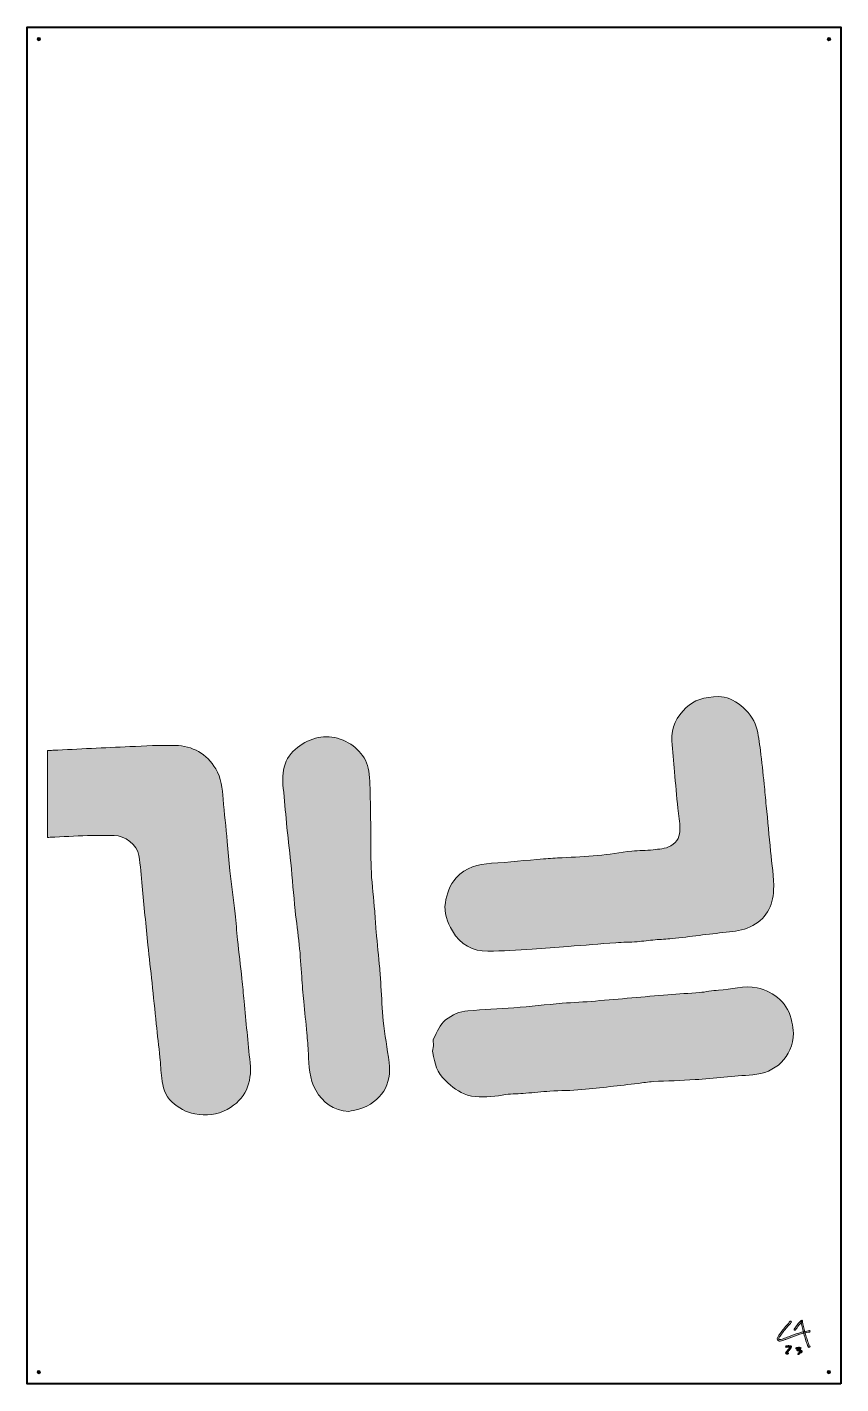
# Model space of a CAD drawing. Header units: millimetres. Extents: x 0 to 1200, y -2000 to 0.
import ezdxf

# ---------------------------------------------------------------- set-up
doc = ezdxf.new("R2010")
doc.units = ezdxf.units.MM
doc.header["$MEASUREMENT"] = 0
for name, color, linetype, lineweight in [('2023-015', 7, 'Continuous', 0), ('Bounding Box', 7, 'Continuous', 0), ('Screws', 7, 'Continuous', 0)]:
    doc.layers.add(name, color=color, linetype=linetype, lineweight=lineweight)

msp = doc.modelspace()

# ---------------------------------------------------------------- hatches: boundary and pattern name
at = {"layer": '2023-015', "true_color": 0x000000, "transparency": 33554687}
h = msp.add_hatch(color=18, dxfattribs=at)
h.dxf.hatch_style = 2
edge = h.paths.add_edge_path()
edge.add_spline(control_points=[(679.7, -1362), (701.4, -1361.9), (723.1, -1360.5), (744.8, -1359.2), (762.6, -1358.1), (780.3, -1356.4), (798, -1355), (821.5, -1353.2), (844.9, -1351.2), (868.4, -1349.5), (878.8, -1348.8), (889.3, -1348.8), (899.7, -1348), (908.5, -1347.4), (917.3, -1346), (926.1, -1345.2), (934.5, -1344.4), (943, -1344.4), (951.3, -1343.4), (978, -1340.4), (1004.6, -1337), (1031.2, -1334), (1043.3, -1332.7), (1055.3, -1331.2), (1066.3, -1326.2), (1089.4, -1315.6), (1100.1, -1295.7), (1101, -1271.9), (1101.7, -1252.8), (1098.3, -1233.6), (1096.5, -1214.5), (1094.5, -1192.2), (1092.3, -1169.9), (1090.1, -1147.6), (1089.1, -1137), (1088.1, -1126.3), (1087, -1115.6), (1085.2, -1099.2), (1083.6, -1082.7), (1081.5, -1066.2), (1079.9, -1054.5), (1078.7, -1042.6), (1075.4, -1031.3), (1068.3, -1007.6), (1040.5, -985.9), (1020.3, -986.7), (997.7, -987), (983.7, -992.2), (972.1, -1003), (957.8, -1016.1), (949.6, -1032.1), (950.9, -1051.9), (951.9, -1067.1), (953.5, -1082.3), (954.8, -1097.5), (956.4, -1115.5), (958, -1133.5), (959.7, -1151.4), (960.7, -1161.6), (963, -1171.7), (962.9, -1181.9), (962.9, -1191.9), (960.1, -1200.8), (949.4, -1206.7), (940.8, -1211.6), (932, -1211.2), (923.2, -1212.5), (912.9, -1214.1), (902.2, -1213.3), (891.7, -1214.5), (874.8, -1216.3), (858.1, -1219.5), (841.2, -1221.1), (824, -1222.7), (806.6, -1223.2), (789.3, -1224.2), (780.1, -1224.7), (770.8, -1225.2), (761.6, -1226), (736, -1228.1), (710.4, -1230.9), (684.8, -1232.4), (664.9, -1233.7), (647.1, -1237.8), (633, -1253.9), (623.3, -1264.8), (619, -1277.5), (616.9, -1290.9), (614.6, -1305.6), (619.7, -1319.2), (627.3, -1332.2), (639.2, -1352.6), (657, -1362.1), (679.7, -1362)], knot_values=[0, 0, 0, 0, 1, 1, 1, 2, 2, 2, 3, 3, 3, 4, 4, 4, 5, 5, 5, 6, 6, 6, 7, 7, 7, 8, 8, 8, 9, 9, 9, 10, 10, 10, 11, 11, 11, 12, 12, 12, 13, 13, 13, 14, 14, 14, 15, 15, 15, 16, 16, 16, 17, 17, 17, 18, 18, 18, 19, 19, 19, 20, 20, 20, 21, 21, 21, 22, 22, 22, 23, 23, 23, 24, 24, 24, 25, 25, 25, 26, 26, 26, 27, 27, 27, 28, 28, 28, 29, 29, 29, 30, 30, 30, 31, 31, 31, 31], degree=3, periodic=0)
h = msp.add_hatch(color=18, dxfattribs=at)
h.dxf.hatch_style = 2
edge = h.paths.add_edge_path()
edge.add_spline(control_points=[(320.1, -1435.8), (319, -1424.7), (318.2, -1413.6), (317, -1402.6), (314.9, -1383.4), (312.4, -1364.3), (310.4, -1345.1), (309.1, -1332.3), (308.5, -1319.4), (307.1, -1306.7), (304.6, -1285.6), (301.5, -1264.6), (299.1, -1243.5), (297.5, -1229.1), (296.8, -1214.6), (295.4, -1200.1), (293.5, -1179.4), (290.7, -1158.7), (289.3, -1137.9), (288.2, -1122.3), (286.3, -1106.4), (278.3, -1093.2), (265, -1071.3), (244.4, -1059), (218.4, -1058.7), (196.2, -1058.3), (173.9, -1059.4), (151.7, -1060.4), (113.9, -1062), (76, -1064.1), (38.2, -1065.9), (35.5, -1066), (32.7, -1066.2), (30, -1066.3), (30, -1066.3), (30, -1194.2), (30, -1194.2), (31.4, -1194.2), (32.9, -1194.2), (34.3, -1194.1), (52.5, -1193.3), (70.8, -1192.1), (89, -1191.5), (102.1, -1191.1), (115.3, -1191.5), (128.5, -1191.4), (144, -1191.2), (162.7, -1205.5), (165.1, -1220.9), (167.4, -1235.9), (168.2, -1251.1), (169.7, -1266.2), (172.5, -1295.1), (175.4, -1324.1), (178.4, -1353), (180.3, -1371.6), (182.4, -1390.2), (184.4, -1408.7), (186.5, -1428.9), (188.6, -1449), (190.7, -1469.2), (192.4, -1485.7), (194.3, -1502.1), (195.9, -1518.6), (197, -1528.7), (197.4, -1538.9), (198.7, -1549), (200.3, -1562.1), (203.3, -1574.7), (213.7, -1584.3), (223.5, -1593.2), (234.4, -1599.5), (247.4, -1601.9), (264.1, -1605.1), (280.3, -1603.6), (295.3, -1595.2), (322.3, -1580.1), (332.1, -1556.5), (329, -1526.4), (325.9, -1496.2), (323, -1466), (320.1, -1435.8)], knot_values=[0, 0, 0, 0, 1, 1, 1, 2, 2, 2, 3, 3, 3, 4, 4, 4, 5, 5, 5, 6, 6, 6, 7, 7, 7, 8, 8, 8, 9, 9, 9, 10, 10, 10, 11, 11, 11, 12, 12, 12, 13, 13, 13, 14, 14, 14, 15, 15, 15, 16, 16, 16, 17, 17, 17, 18, 18, 18, 19, 19, 19, 20, 20, 20, 21, 21, 21, 22, 22, 22, 23, 23, 23, 24, 24, 24, 25, 25, 25, 26, 26, 26, 27, 27, 27, 27], degree=3, periodic=0)
h = msp.add_hatch(color=18, dxfattribs=at)
h.dxf.hatch_style = 2
edge = h.paths.add_edge_path()
edge.add_spline(control_points=[(525.4, -1464.5), (523.5, -1447.6), (523.1, -1430.6), (522, -1413.6), (521.5, -1405), (521, -1396.4), (520.2, -1387.7), (518.5, -1369.5), (516.5, -1351.2), (514.8, -1332.9), (513.9, -1323), (513.6, -1313), (512.8, -1303.1), (511.2, -1284.1), (508.8, -1265.1), (507.8, -1246), (506.9, -1227.9), (507.4, -1209.8), (507.1, -1191.7), (506.9, -1175.3), (506.7, -1158.9), (506.3, -1142.5), (505.9, -1128.7), (506.1, -1114.9), (504.7, -1101.2), (502.2, -1076.8), (487.4, -1060.3), (466.1, -1051.1), (444.2, -1041.8), (421.9, -1045.3), (402.2, -1059.1), (392.6, -1065.8), (384.6, -1074.4), (380.7, -1086.5), (376.9, -1098.2), (376.4, -1109.6), (377.9, -1121.7), (380, -1138.6), (380.9, -1155.7), (382.6, -1172.6), (384.6, -1192.4), (387.1, -1212.1), (389, -1231.8), (391.3, -1255.2), (393.1, -1278.7), (395.5, -1302), (397.2, -1318.9), (399.8, -1335.6), (401.5, -1352.5), (403.1, -1368.2), (404, -1384), (405.1, -1399.7), (406.1, -1411.9), (406.8, -1424.1), (408, -1436.2), (409.4, -1451.7), (411.3, -1467.1), (412.7, -1482.6), (413.7, -1492.6), (414.3, -1502.6), (414.9, -1512.6), (415.9, -1531.2), (416.3, -1550), (425.8, -1567), (436.2, -1585.4), (451.3, -1596.4), (474.8, -1598.2), (478.4, -1597.4), (483.9, -1596.5), (489.2, -1594.9), (523.3, -1584.5), (538.2, -1557.8), (534, -1525.9), (531.2, -1505.4), (527.6, -1485), (525.4, -1464.5)], knot_values=[0, 0, 0, 0, 1, 1, 1, 2, 2, 2, 3, 3, 3, 4, 4, 4, 5, 5, 5, 6, 6, 6, 7, 7, 7, 8, 8, 8, 9, 9, 9, 10, 10, 10, 11, 11, 11, 12, 12, 12, 13, 13, 13, 14, 14, 14, 15, 15, 15, 16, 16, 16, 17, 17, 17, 18, 18, 18, 19, 19, 19, 20, 20, 20, 21, 21, 21, 22, 22, 22, 23, 23, 23, 24, 24, 24, 25, 25, 25, 25], degree=3, periodic=0)
h = msp.add_hatch(color=18, dxfattribs=at)
h.dxf.hatch_style = 2
edge = h.paths.add_edge_path()
edge.add_spline(control_points=[(1128.1, -1466.4), (1123.6, -1440), (1101.9, -1421.2), (1076.5, -1415.9), (1057.2, -1411.9), (1038.6, -1418.8), (1019.5, -1419.5), (1010.3, -1419.9), (1001.1, -1422.2), (991.9, -1423), (976.3, -1424.3), (960.7, -1424.9), (945.2, -1426.2), (909.5, -1429.2), (873.9, -1432.5), (838.2, -1435.5), (821.9, -1436.9), (805.6, -1437.4), (789.3, -1438.8), (765.5, -1440.8), (741.9, -1443.6), (718.1, -1445.5), (695.5, -1447.3), (672.8, -1447.9), (650.2, -1449.9), (638.1, -1450.9), (627, -1455.5), (617.2, -1463.4), (608.4, -1470.5), (605.2, -1481), (599.9, -1490.2), (598.2, -1493.1), (599.5, -1497.7), (599.2, -1501.5), (599, -1505), (597.6, -1508.6), (598.3, -1511.8), (601.1, -1526.9), (604.7, -1541.6), (616.9, -1552.7), (626.7, -1561.7), (636.4, -1570.3), (649.7, -1574.1), (665, -1578.6), (680.2, -1576.4), (695.4, -1575.1), (698.9, -1574.8), (702.2, -1573.4), (705.7, -1573.2), (715.6, -1572.4), (725.6, -1572.1), (735.6, -1571.4), (747.5, -1570.5), (759.4, -1569.1), (771.2, -1568.4), (786.9, -1567.4), (802.7, -1567.5), (818.4, -1566.1), (846, -1563.4), (873.6, -1560), (901.2, -1556.9), (908.6, -1556), (916, -1554.6), (923.4, -1554.2), (944, -1553.1), (964.6, -1552.8), (985.2, -1551.3), (1013.5, -1549.3), (1041.8, -1546.3), (1070.2, -1544.2), (1103.3, -1541.8), (1129.2, -1518.6), (1130.3, -1482.9), (1129.6, -1477.4), (1129, -1471.8), (1128.1, -1466.4)], knot_values=[0, 0, 0, 0, 1, 1, 1, 2, 2, 2, 3, 3, 3, 4, 4, 4, 5, 5, 5, 6, 6, 6, 7, 7, 7, 8, 8, 8, 9, 9, 9, 10, 10, 10, 11, 11, 11, 12, 12, 12, 13, 13, 13, 14, 14, 14, 15, 15, 15, 16, 16, 16, 17, 17, 17, 18, 18, 18, 19, 19, 19, 20, 20, 20, 21, 21, 21, 22, 22, 22, 23, 23, 23, 24, 24, 24, 25, 25, 25, 25], degree=3, periodic=0)
at = {"layer": '2023-015', "true_color": 0x231f20, "transparency": 33554687}
h = msp.add_hatch(color=250, dxfattribs=at)
h.dxf.hatch_style = 2
edge = h.paths.add_edge_path()
edge.add_spline(control_points=[(1125.6, -1907.5), (1121.7, -1911.6), (1118, -1915.9), (1114.6, -1920.4), (1112.8, -1922.7), (1111.1, -1925), (1109.4, -1927.3), (1108.6, -1928.5), (1107.8, -1929.6), (1107.1, -1930.8), (1106.4, -1932.1), (1106, -1933.5), (1106.7, -1934.9), (1107.7, -1937), (1110.5, -1937), (1112.4, -1936.5), (1113.6, -1936.2), (1114.8, -1935.7), (1116, -1935.3), (1117.4, -1934.8), (1118.7, -1934.3), (1120, -1933.8), (1125.3, -1931.9), (1130.5, -1929.8), (1135.8, -1928), (1141, -1926.2), (1146.4, -1924.6), (1151.9, -1923.7), (1152.6, -1923.6), (1153.2, -1923.5), (1153.9, -1923.4), (1154.4, -1923.4), (1155, -1923), (1155, -1922.3), (1155, -1921.8), (1154.4, -1921.2), (1153.9, -1921.2), (1148.5, -1922), (1143.2, -1923.3), (1138, -1924.9), (1132.9, -1926.6), (1127.8, -1928.5), (1122.8, -1930.5), (1120.2, -1931.4), (1117.7, -1932.4), (1115.1, -1933.3), (1114, -1933.7), (1112.8, -1934.1), (1111.7, -1934.4), (1111.1, -1934.5), (1111, -1934.6), (1110.4, -1934.6), (1110.2, -1934.6), (1110, -1934.6), (1109.8, -1934.5), (1109.9, -1934.6), (1109.7, -1934.5), (1109.6, -1934.5), (1109.5, -1934.5), (1109.4, -1934.5), (1109.3, -1934.4), (1109.2, -1934.4), (1109.2, -1934.4), (1109.1, -1934.4), (1109.2, -1934.4), (1109.3, -1934.5), (1109.2, -1934.4), (1109.1, -1934.3), (1109, -1934.3), (1108.9, -1934.3), (1108.8, -1934.2), (1108.9, -1934.3), (1109, -1934.3), (1108.9, -1934.3), (1108.9, -1934.2), (1108.8, -1934.2), (1108.8, -1934.1), (1108.6, -1933.9), (1108.7, -1934.1), (1108.5, -1933.7), (1108.5, -1933.4), (1108.6, -1932.9), (1108.9, -1931.7), (1109.8, -1930.7), (1110.5, -1929.7), (1112, -1927.4), (1113.6, -1925.2), (1115.3, -1923), (1118.6, -1918.7), (1122.1, -1914.5), (1125.7, -1910.6), (1126.2, -1910.1), (1126.6, -1909.6), (1127.1, -1909.1), (1128.1, -1908), (1126.5, -1906.5), (1125.6, -1907.5), (1125.6, -1907.5), (1125.6, -1907.5), (1125.6, -1907.5)], knot_values=[0, 0, 0, 0, 1, 1, 1, 2, 2, 2, 3, 3, 3, 4, 4, 4, 5, 5, 5, 6, 6, 6, 7, 7, 7, 8, 8, 8, 9, 9, 9, 10, 10, 10, 11, 11, 11, 12, 12, 12, 13, 13, 13, 14, 14, 14, 15, 15, 15, 16, 16, 16, 17, 17, 17, 18, 18, 18, 19, 19, 19, 20, 20, 20, 21, 21, 21, 22, 22, 22, 23, 23, 23, 24, 24, 24, 25, 25, 25, 26, 26, 26, 27, 27, 27, 28, 28, 28, 29, 29, 29, 30, 30, 30, 31, 31, 31, 32, 32, 32, 33, 33, 33, 33], degree=3, periodic=0)
h = msp.add_hatch(color=250, dxfattribs=at)
h.dxf.hatch_style = 2
edge = h.paths.add_edge_path()
edge.add_spline(control_points=[(1133.3, -1920.4), (1136.1, -1915.9), (1139.4, -1911.7), (1143.1, -1907.9), (1142.5, -1907.7), (1141.9, -1907.5), (1141.3, -1907.4), (1142.4, -1912.9), (1143.6, -1918.5), (1145.1, -1924), (1146.5, -1929.5), (1148.2, -1934.9), (1150, -1940.3), (1150.5, -1941.8), (1151, -1943.4), (1151.6, -1944.9), (1151.8, -1945.5), (1152.4, -1946), (1153, -1946.2), (1153.9, -1946.4), (1154.7, -1945.8), (1154.7, -1944.9), (1154.8, -1944.3), (1154.2, -1943.8), (1153.6, -1943.8), (1153, -1943.8), (1152.6, -1944.3), (1152.5, -1944.9), (1152.6, -1944.7), (1152.6, -1944.6), (1152.6, -1944.5), (1152.8, -1944.4), (1152.9, -1944.2), (1153, -1944.1), (1153.2, -1944), (1153.5, -1944), (1153.7, -1944.1), (1153.6, -1944), (1153.6, -1944), (1153.6, -1944), (1153.7, -1944.1), (1153.7, -1944.1), (1153.6, -1944), (1153.6, -1944.3), (1153.6, -1943.9), (1153.6, -1944), (1153.6, -1943.9), (1153.5, -1943.7), (1153.5, -1943.6), (1153.2, -1943), (1153, -1942.3), (1152.8, -1941.7), (1152.4, -1940.5), (1152, -1939.2), (1151.6, -1938), (1150.7, -1935.5), (1149.9, -1933), (1149.2, -1930.5), (1147.7, -1925.5), (1146.4, -1920.5), (1145.2, -1915.4), (1144.6, -1912.5), (1143.9, -1909.7), (1143.4, -1906.8), (1143.2, -1906), (1142.1, -1905.7), (1141.5, -1906.3), (1137.7, -1910.3), (1134.3, -1914.6), (1131.4, -1919.3), (1131.1, -1919.8), (1131.3, -1920.5), (1131.8, -1920.8), (1132.3, -1921.1), (1133, -1920.9), (1133.3, -1920.4), (1133.3, -1920.4), (1133.3, -1920.4), (1133.3, -1920.4)], knot_values=[0, 0, 0, 0, 1, 1, 1, 2, 2, 2, 3, 3, 3, 4, 4, 4, 5, 5, 5, 6, 6, 6, 7, 7, 7, 8, 8, 8, 9, 9, 9, 10, 10, 10, 11, 11, 11, 12, 12, 12, 13, 13, 13, 14, 14, 14, 15, 15, 15, 16, 16, 16, 17, 17, 17, 18, 18, 18, 19, 19, 19, 20, 20, 20, 21, 21, 21, 22, 22, 22, 23, 23, 23, 24, 24, 24, 25, 25, 25, 26, 26, 26, 26], degree=3, periodic=0)
h = msp.add_hatch(color=250, dxfattribs=at)
h.dxf.hatch_style = 2
edge = h.paths.add_edge_path()
edge.add_spline(control_points=[(1120.1, -1946.1), (1121.6, -1945.6), (1123.1, -1945.5), (1124.7, -1945.7), (1124.8, -1945.7), (1125, -1945.7), (1125.1, -1945.8), (1125.2, -1945.8), (1125.6, -1945.9), (1125.6, -1945.9), (1125.5, -1945.8), (1125.5, -1945.8), (1125.4, -1945.7), (1125.3, -1945.6), (1125.2, -1945.5), (1125.2, -1945.4), (1125.2, -1945.2), (1125.3, -1945.3), (1125.2, -1945.4), (1125.2, -1945.4), (1125.1, -1945.7), (1125, -1945.8), (1124.7, -1946.3), (1124.3, -1946.9), (1123.9, -1947.4), (1123, -1948.5), (1122, -1949.6), (1121, -1950.7), (1120.6, -1951.2), (1120.1, -1951.7), (1119.6, -1952.3), (1119.2, -1952.9), (1118.7, -1953.5), (1118.7, -1954.3), (1118.8, -1956.1), (1120.9, -1956.3), (1122.2, -1956.1), (1122.8, -1956), (1123.1, -1955.3), (1123, -1954.7), (1122.8, -1954.1), (1122.2, -1953.9), (1121.6, -1954), (1121.6, -1954), (1121.4, -1954), (1121.6, -1954), (1121.6, -1954), (1121.5, -1954), (1121.5, -1954), (1121.4, -1954), (1121.2, -1954), (1121.1, -1954), (1121.1, -1954), (1120.9, -1954), (1121.1, -1954), (1121, -1954), (1121, -1954), (1121, -1954), (1120.9, -1954), (1120.9, -1953.9), (1120.8, -1953.9), (1120.5, -1953.9), (1120.9, -1954), (1120.8, -1953.9), (1120.7, -1953.8), (1120.8, -1954), (1120.8, -1954), (1120.7, -1953.8), (1120.8, -1954), (1120.8, -1954), (1120.9, -1954), (1120.9, -1954.3), (1120.9, -1954.3), (1120.9, -1954.3), (1121.3, -1953.7), (1121.4, -1953.6), (1122.3, -1952.5), (1123.2, -1951.5), (1124.2, -1950.4), (1125.2, -1949.3), (1126.1, -1948.2), (1126.9, -1946.9), (1127.3, -1946.2), (1127.7, -1945.3), (1127.2, -1944.6), (1126.8, -1943.8), (1125.9, -1943.7), (1125.1, -1943.6), (1123.2, -1943.3), (1121.3, -1943.4), (1119.5, -1943.9), (1118.1, -1944.3), (1118.7, -1946.4), (1120.1, -1946.1), (1120.1, -1946.1), (1120.1, -1946.1), (1120.1, -1946.1)], knot_values=[0, 0, 0, 0, 1, 1, 1, 2, 2, 2, 3, 3, 3, 4, 4, 4, 5, 5, 5, 6, 6, 6, 7, 7, 7, 8, 8, 8, 9, 9, 9, 10, 10, 10, 11, 11, 11, 12, 12, 12, 13, 13, 13, 14, 14, 14, 15, 15, 15, 16, 16, 16, 17, 17, 17, 18, 18, 18, 19, 19, 19, 20, 20, 20, 21, 21, 21, 22, 22, 22, 23, 23, 23, 24, 24, 24, 25, 25, 25, 26, 26, 26, 27, 27, 27, 28, 28, 28, 29, 29, 29, 30, 30, 30, 31, 31, 31, 32, 32, 32, 32], degree=3, periodic=0)
h = msp.add_hatch(color=250, dxfattribs=at)
h.dxf.hatch_style = 2
edge = h.paths.add_edge_path()
edge.add_spline(control_points=[(1135.2, -1948.5), (1136.8, -1948.1), (1138.5, -1947.9), (1140.1, -1948.2), (1139.9, -1947.6), (1139.8, -1946.9), (1139.6, -1946.3), (1138.6, -1947.3), (1137.4, -1948.1), (1136.1, -1948.6), (1135.5, -1948.8), (1135, -1949.6), (1135.4, -1950.2), (1136, -1951), (1136.8, -1951.5), (1137.7, -1951.7), (1138.2, -1951.8), (1138.7, -1951.8), (1139.1, -1951.9), (1139.2, -1951.9), (1139.3, -1951.9), (1139.4, -1951.9), (1139.5, -1951.9), (1139.8, -1951.9), (1139.6, -1951.9), (1139.8, -1951.9), (1140, -1952), (1140.2, -1952), (1140.4, -1952.1), (1140.6, -1952.1), (1140.8, -1952.2), (1140.6, -1952.1), (1140.9, -1952.3), (1140.9, -1952.3), (1141, -1952.3), (1140.9, -1952.3), (1140.9, -1952.3), (1140.9, -1952.3), (1140.8, -1951.7), (1140.9, -1951.7), (1140.9, -1951.7), (1140.8, -1951.9), (1140.7, -1951.9), (1140.5, -1952.1), (1140.3, -1952.2), (1140.1, -1952.4), (1139.1, -1953.1), (1138, -1953.9), (1137, -1954.6), (1136.5, -1955), (1136.3, -1955.6), (1136.6, -1956.1), (1136.9, -1956.6), (1137.6, -1956.9), (1138.1, -1956.5), (1139.3, -1955.7), (1140.4, -1954.9), (1141.6, -1954), (1142.2, -1953.6), (1142.8, -1953.1), (1143, -1952.4), (1143.2, -1951.6), (1142.8, -1950.9), (1142.1, -1950.4), (1141.3, -1949.8), (1140.1, -1949.8), (1139.1, -1949.7), (1139, -1949.6), (1138.9, -1949.6), (1138.8, -1949.6), (1138.7, -1949.6), (1138.5, -1949.6), (1138.6, -1949.6), (1138.4, -1949.6), (1138.2, -1949.5), (1137.9, -1949.5), (1137.8, -1949.4), (1137.7, -1949.4), (1137.6, -1949.4), (1137.9, -1949.4), (1137.6, -1949.3), (1137.6, -1949.3), (1137.5, -1949.3), (1137.3, -1949.1), (1137.5, -1949.2), (1137.4, -1949.2), (1137.2, -1948.9), (1137.3, -1949.1), (1137.1, -1949.6), (1136.9, -1950.2), (1136.7, -1950.7), (1138.3, -1950), (1139.8, -1949.1), (1141.2, -1947.9), (1141.7, -1947.4), (1141.5, -1946.2), (1140.7, -1946), (1138.6, -1945.7), (1136.6, -1945.8), (1134.6, -1946.4), (1133.2, -1946.7), (1133.8, -1948.9), (1135.2, -1948.5), (1135.2, -1948.5), (1135.2, -1948.5), (1135.2, -1948.5)], knot_values=[0, 0, 0, 0, 1, 1, 1, 2, 2, 2, 3, 3, 3, 4, 4, 4, 5, 5, 5, 6, 6, 6, 7, 7, 7, 8, 8, 8, 9, 9, 9, 10, 10, 10, 11, 11, 11, 12, 12, 12, 13, 13, 13, 14, 14, 14, 15, 15, 15, 16, 16, 16, 17, 17, 17, 18, 18, 18, 19, 19, 19, 20, 20, 20, 21, 21, 21, 22, 22, 22, 23, 23, 23, 24, 24, 24, 25, 25, 25, 26, 26, 26, 27, 27, 27, 28, 28, 28, 29, 29, 29, 30, 30, 30, 31, 31, 31, 32, 32, 32, 33, 33, 33, 34, 34, 34, 35, 35, 35, 35], degree=3, periodic=0)
at = {"layer": 'Screws', "true_color": 0x000000, "transparency": 33554687}
h = msp.add_hatch(color=18, dxfattribs=at)
h.dxf.hatch_style = 2
edge = h.paths.add_edge_path()
edge.add_ellipse((17.4, -17.5), major_axis=(2.56, 0), ratio=0.965517, start_angle=0, end_angle=360)
h = msp.add_hatch(color=18, dxfattribs=at)
h.dxf.hatch_style = 2
edge = h.paths.add_edge_path()
edge.add_ellipse((1182.6, -17.5), major_axis=(2.56, 0), ratio=0.965517, start_angle=0, end_angle=360)
h = msp.add_hatch(color=18, dxfattribs=at)
h.dxf.hatch_style = 2
edge = h.paths.add_edge_path()
edge.add_ellipse((17.3, -1982.4), major_axis=(2.56, 0), ratio=0.965517, start_angle=0, end_angle=360)
h = msp.add_hatch(color=18, dxfattribs=at)
h.dxf.hatch_style = 2
edge = h.paths.add_edge_path()
edge.add_ellipse((1182.4, -1982.4), major_axis=(2.56, 0), ratio=0.965517, start_angle=0, end_angle=360)

# ---------------------------------------------------------------- linework, layer by layer
at = {"layer": '2023-015'}
for points, knots in [([(679.7, -1362), (701.4, -1361.9), (723.1, -1360.5), (744.8, -1359.2), (762.6, -1358.1), (780.3, -1356.4), (798, -1355), (821.5, -1353.2), (844.9, -1351.2), (868.4, -1349.5), (878.8, -1348.8), (889.3, -1348.8), (899.7, -1348), (908.5, -1347.4), (917.3, -1346), (926.1, -1345.2), (934.5, -1344.4), (943, -1344.4), (951.3, -1343.4), (978, -1340.4), (1004.6, -1337), (1031.2, -1334), (1043.3, -1332.7), (1055.3, -1331.2), (1066.3, -1326.2), (1089.4, -1315.6), (1100.1, -1295.7), (1101, -1271.9), (1101.7, -1252.8), (1098.3, -1233.6), (1096.5, -1214.5), (1094.5, -1192.2), (1092.3, -1169.9), (1090.1, -1147.6), (1089.1, -1137), (1088.1, -1126.3), (1087, -1115.6), (1085.2, -1099.2), (1083.6, -1082.7), (1081.5, -1066.2), (1079.9, -1054.5), (1078.7, -1042.6), (1075.4, -1031.3), (1068.3, -1007.6), (1040.5, -985.9), (1020.3, -986.7), (997.7, -987), (983.7, -992.2), (972.1, -1003), (957.8, -1016.1), (949.6, -1032.1), (950.9, -1051.9), (951.9, -1067.1), (953.5, -1082.3), (954.8, -1097.5), (956.4, -1115.5), (958, -1133.5), (959.7, -1151.4), (960.7, -1161.6), (963, -1171.7), (962.9, -1181.9), (962.9, -1191.9), (960.1, -1200.8), (949.4, -1206.7), (940.8, -1211.6), (932, -1211.2), (923.2, -1212.5), (912.9, -1214.1), (902.2, -1213.3), (891.7, -1214.5), (874.8, -1216.3), (858.1, -1219.5), (841.2, -1221.1), (824, -1222.7), (806.6, -1223.2), (789.3, -1224.2), (780.1, -1224.7), (770.8, -1225.2), (761.6, -1226), (736, -1228.1), (710.4, -1230.9), (684.8, -1232.4), (664.9, -1233.7), (647.1, -1237.8), (633, -1253.9), (623.3, -1264.8), (619, -1277.5), (616.9, -1290.9), (614.6, -1305.6), (619.7, -1319.2), (627.3, -1332.2), (639.2, -1352.6), (657, -1362.1), (679.7, -1362)], [0, 0, 0, 0, 1, 1, 1, 2, 2, 2, 3, 3, 3, 4, 4, 4, 5, 5, 5, 6, 6, 6, 7, 7, 7, 8, 8, 8, 9, 9, 9, 10, 10, 10, 11, 11, 11, 12, 12, 12, 13, 13, 13, 14, 14, 14, 15, 15, 15, 16, 16, 16, 17, 17, 17, 18, 18, 18, 19, 19, 19, 20, 20, 20, 21, 21, 21, 22, 22, 22, 23, 23, 23, 24, 24, 24, 25, 25, 25, 26, 26, 26, 27, 27, 27, 28, 28, 28, 29, 29, 29, 30, 30, 30, 31, 31, 31, 31]), ([(320.1, -1435.8), (319, -1424.7), (318.2, -1413.6), (317, -1402.6), (314.9, -1383.4), (312.4, -1364.3), (310.4, -1345.1), (309.1, -1332.3), (308.5, -1319.4), (307.1, -1306.7), (304.6, -1285.6), (301.5, -1264.6), (299.1, -1243.5), (297.5, -1229.1), (296.8, -1214.6), (295.4, -1200.1), (293.5, -1179.4), (290.7, -1158.7), (289.3, -1137.9), (288.2, -1122.3), (286.3, -1106.4), (278.3, -1093.2), (265, -1071.3), (244.4, -1059), (218.4, -1058.7), (196.2, -1058.3), (173.9, -1059.4), (151.7, -1060.4), (113.9, -1062), (76, -1064.1), (38.2, -1065.9), (35.5, -1066), (32.7, -1066.2), (30, -1066.3), (30, -1066.3), (30, -1194.2), (30, -1194.2), (31.4, -1194.2), (32.9, -1194.2), (34.3, -1194.1), (52.5, -1193.3), (70.8, -1192.1), (89, -1191.5), (102.1, -1191.1), (115.3, -1191.5), (128.5, -1191.4), (144, -1191.2), (162.7, -1205.5), (165.1, -1220.9), (167.4, -1235.9), (168.2, -1251.1), (169.7, -1266.2), (172.5, -1295.1), (175.4, -1324.1), (178.4, -1353), (180.3, -1371.6), (182.4, -1390.2), (184.4, -1408.7), (186.5, -1428.9), (188.6, -1449), (190.7, -1469.2), (192.4, -1485.7), (194.3, -1502.1), (195.9, -1518.6), (197, -1528.7), (197.4, -1538.9), (198.7, -1549), (200.3, -1562.1), (203.3, -1574.7), (213.7, -1584.3), (223.5, -1593.2), (234.4, -1599.5), (247.4, -1601.9), (264.1, -1605.1), (280.3, -1603.6), (295.3, -1595.2), (322.3, -1580.1), (332.1, -1556.5), (329, -1526.4), (325.9, -1496.2), (323, -1466), (320.1, -1435.8)], [0, 0, 0, 0, 1, 1, 1, 2, 2, 2, 3, 3, 3, 4, 4, 4, 5, 5, 5, 6, 6, 6, 7, 7, 7, 8, 8, 8, 9, 9, 9, 10, 10, 10, 11, 11, 11, 12, 12, 12, 13, 13, 13, 14, 14, 14, 15, 15, 15, 16, 16, 16, 17, 17, 17, 18, 18, 18, 19, 19, 19, 20, 20, 20, 21, 21, 21, 22, 22, 22, 23, 23, 23, 24, 24, 24, 25, 25, 25, 26, 26, 26, 27, 27, 27, 27]), ([(525.4, -1464.5), (523.5, -1447.6), (523.1, -1430.6), (522, -1413.6), (521.5, -1405), (521, -1396.4), (520.2, -1387.7), (518.5, -1369.5), (516.5, -1351.2), (514.8, -1332.9), (513.9, -1323), (513.6, -1313), (512.8, -1303.1), (511.2, -1284.1), (508.8, -1265.1), (507.8, -1246), (506.9, -1227.9), (507.4, -1209.8), (507.1, -1191.7), (506.9, -1175.3), (506.7, -1158.9), (506.3, -1142.5), (505.9, -1128.7), (506.1, -1114.9), (504.7, -1101.2), (502.2, -1076.8), (487.4, -1060.3), (466.1, -1051.1), (444.2, -1041.8), (421.9, -1045.3), (402.2, -1059.1), (392.6, -1065.8), (384.6, -1074.4), (380.7, -1086.5), (376.9, -1098.2), (376.4, -1109.6), (377.9, -1121.7), (380, -1138.6), (380.9, -1155.7), (382.6, -1172.6), (384.6, -1192.4), (387.1, -1212.1), (389, -1231.8), (391.3, -1255.2), (393.1, -1278.7), (395.5, -1302), (397.2, -1318.9), (399.8, -1335.6), (401.5, -1352.5), (403.1, -1368.2), (404, -1384), (405.1, -1399.7), (406.1, -1411.9), (406.8, -1424.1), (408, -1436.2), (409.4, -1451.7), (411.3, -1467.1), (412.7, -1482.6), (413.7, -1492.6), (414.3, -1502.6), (414.9, -1512.6), (415.9, -1531.2), (416.3, -1550), (425.8, -1567), (436.2, -1585.4), (451.3, -1596.4), (474.8, -1598.2), (478.4, -1597.4), (483.9, -1596.5), (489.2, -1594.9), (523.3, -1584.5), (538.2, -1557.8), (534, -1525.9), (531.2, -1505.4), (527.6, -1485), (525.4, -1464.5)], [0, 0, 0, 0, 1, 1, 1, 2, 2, 2, 3, 3, 3, 4, 4, 4, 5, 5, 5, 6, 6, 6, 7, 7, 7, 8, 8, 8, 9, 9, 9, 10, 10, 10, 11, 11, 11, 12, 12, 12, 13, 13, 13, 14, 14, 14, 15, 15, 15, 16, 16, 16, 17, 17, 17, 18, 18, 18, 19, 19, 19, 20, 20, 20, 21, 21, 21, 22, 22, 22, 23, 23, 23, 24, 24, 24, 25, 25, 25, 25]), ([(1128.1, -1466.4), (1123.6, -1440), (1101.9, -1421.2), (1076.5, -1415.9), (1057.2, -1411.9), (1038.6, -1418.8), (1019.5, -1419.5), (1010.3, -1419.9), (1001.1, -1422.2), (991.9, -1423), (976.3, -1424.3), (960.7, -1424.9), (945.2, -1426.2), (909.5, -1429.2), (873.9, -1432.5), (838.2, -1435.5), (821.9, -1436.9), (805.6, -1437.4), (789.3, -1438.8), (765.5, -1440.8), (741.9, -1443.6), (718.1, -1445.5), (695.5, -1447.3), (672.8, -1447.9), (650.2, -1449.9), (638.1, -1450.9), (627, -1455.5), (617.2, -1463.4), (608.4, -1470.5), (605.2, -1481), (599.9, -1490.2), (598.2, -1493.1), (599.5, -1497.7), (599.2, -1501.5), (599, -1505), (597.6, -1508.6), (598.3, -1511.8), (601.1, -1526.9), (604.7, -1541.6), (616.9, -1552.7), (626.7, -1561.7), (636.4, -1570.3), (649.7, -1574.1), (665, -1578.6), (680.2, -1576.4), (695.4, -1575.1), (698.9, -1574.8), (702.2, -1573.4), (705.7, -1573.2), (715.6, -1572.4), (725.6, -1572.1), (735.6, -1571.4), (747.5, -1570.5), (759.4, -1569.1), (771.2, -1568.4), (786.9, -1567.4), (802.7, -1567.5), (818.4, -1566.1), (846, -1563.4), (873.6, -1560), (901.2, -1556.9), (908.6, -1556), (916, -1554.6), (923.4, -1554.2), (944, -1553.1), (964.6, -1552.8), (985.2, -1551.3), (1013.5, -1549.3), (1041.8, -1546.3), (1070.2, -1544.2), (1103.3, -1541.8), (1129.2, -1518.6), (1130.3, -1482.9), (1129.6, -1477.4), (1129, -1471.8), (1128.1, -1466.4)], [0, 0, 0, 0, 1, 1, 1, 2, 2, 2, 3, 3, 3, 4, 4, 4, 5, 5, 5, 6, 6, 6, 7, 7, 7, 8, 8, 8, 9, 9, 9, 10, 10, 10, 11, 11, 11, 12, 12, 12, 13, 13, 13, 14, 14, 14, 15, 15, 15, 16, 16, 16, 17, 17, 17, 18, 18, 18, 19, 19, 19, 20, 20, 20, 21, 21, 21, 22, 22, 22, 23, 23, 23, 24, 24, 24, 25, 25, 25, 25]), ([(1125.6, -1907.5), (1121.7, -1911.6), (1118, -1915.9), (1114.6, -1920.4), (1112.8, -1922.7), (1111.1, -1925), (1109.4, -1927.3), (1108.6, -1928.5), (1107.8, -1929.6), (1107.1, -1930.8), (1106.4, -1932.1), (1106, -1933.5), (1106.7, -1934.9), (1107.7, -1937), (1110.5, -1937), (1112.4, -1936.5), (1113.6, -1936.2), (1114.8, -1935.7), (1116, -1935.3), (1117.4, -1934.8), (1118.7, -1934.3), (1120, -1933.8), (1125.3, -1931.9), (1130.5, -1929.8), (1135.8, -1928), (1141, -1926.2), (1146.4, -1924.6), (1151.9, -1923.7), (1152.6, -1923.6), (1153.2, -1923.5), (1153.9, -1923.4), (1154.4, -1923.4), (1155, -1923), (1155, -1922.3), (1155, -1921.8), (1154.4, -1921.2), (1153.9, -1921.2), (1148.5, -1922), (1143.2, -1923.3), (1138, -1924.9), (1132.9, -1926.6), (1127.8, -1928.5), (1122.8, -1930.5), (1120.2, -1931.4), (1117.7, -1932.4), (1115.1, -1933.3), (1114, -1933.7), (1112.8, -1934.1), (1111.7, -1934.4), (1111.1, -1934.5), (1111, -1934.6), (1110.4, -1934.6), (1110.2, -1934.6), (1110, -1934.6), (1109.8, -1934.5), (1109.9, -1934.6), (1109.7, -1934.5), (1109.6, -1934.5), (1109.5, -1934.5), (1109.4, -1934.5), (1109.3, -1934.4), (1109.2, -1934.4), (1109.2, -1934.4), (1109.1, -1934.4), (1109.2, -1934.4), (1109.3, -1934.5), (1109.2, -1934.4), (1109.1, -1934.3), (1109, -1934.3), (1108.9, -1934.3), (1108.8, -1934.2), (1108.9, -1934.3), (1109, -1934.3), (1108.9, -1934.3), (1108.9, -1934.2), (1108.8, -1934.2), (1108.8, -1934.1), (1108.6, -1933.9), (1108.7, -1934.1), (1108.5, -1933.7), (1108.5, -1933.4), (1108.6, -1932.9), (1108.9, -1931.7), (1109.8, -1930.7), (1110.5, -1929.7), (1112, -1927.4), (1113.6, -1925.2), (1115.3, -1923), (1118.6, -1918.7), (1122.1, -1914.5), (1125.7, -1910.6), (1126.2, -1910.1), (1126.6, -1909.6), (1127.1, -1909.1), (1128.1, -1908), (1126.5, -1906.5), (1125.6, -1907.5), (1125.6, -1907.5), (1125.6, -1907.5), (1125.6, -1907.5)], [0, 0, 0, 0, 1, 1, 1, 2, 2, 2, 3, 3, 3, 4, 4, 4, 5, 5, 5, 6, 6, 6, 7, 7, 7, 8, 8, 8, 9, 9, 9, 10, 10, 10, 11, 11, 11, 12, 12, 12, 13, 13, 13, 14, 14, 14, 15, 15, 15, 16, 16, 16, 17, 17, 17, 18, 18, 18, 19, 19, 19, 20, 20, 20, 21, 21, 21, 22, 22, 22, 23, 23, 23, 24, 24, 24, 25, 25, 25, 26, 26, 26, 27, 27, 27, 28, 28, 28, 29, 29, 29, 30, 30, 30, 31, 31, 31, 32, 32, 32, 33, 33, 33, 33]), ([(1133.3, -1920.4), (1136.1, -1915.9), (1139.4, -1911.7), (1143.1, -1907.9), (1142.5, -1907.7), (1141.9, -1907.5), (1141.3, -1907.4), (1142.4, -1912.9), (1143.6, -1918.5), (1145.1, -1924), (1146.5, -1929.5), (1148.2, -1934.9), (1150, -1940.3), (1150.5, -1941.8), (1151, -1943.4), (1151.6, -1944.9), (1151.8, -1945.5), (1152.4, -1946), (1153, -1946.2), (1153.9, -1946.4), (1154.7, -1945.8), (1154.7, -1944.9), (1154.8, -1944.3), (1154.2, -1943.8), (1153.6, -1943.8), (1153, -1943.8), (1152.6, -1944.3), (1152.5, -1944.9), (1152.6, -1944.7), (1152.6, -1944.6), (1152.6, -1944.5), (1152.8, -1944.4), (1152.9, -1944.2), (1153, -1944.1), (1153.2, -1944), (1153.5, -1944), (1153.7, -1944.1), (1153.6, -1944), (1153.6, -1944), (1153.6, -1944), (1153.7, -1944.1), (1153.7, -1944.1), (1153.6, -1944), (1153.6, -1944.3), (1153.6, -1943.9), (1153.6, -1944), (1153.6, -1943.9), (1153.5, -1943.7), (1153.5, -1943.6), (1153.2, -1943), (1153, -1942.3), (1152.8, -1941.7), (1152.4, -1940.5), (1152, -1939.2), (1151.6, -1938), (1150.7, -1935.5), (1149.9, -1933), (1149.2, -1930.5), (1147.7, -1925.5), (1146.4, -1920.5), (1145.2, -1915.4), (1144.6, -1912.5), (1143.9, -1909.7), (1143.4, -1906.8), (1143.2, -1906), (1142.1, -1905.7), (1141.5, -1906.3), (1137.7, -1910.3), (1134.3, -1914.6), (1131.4, -1919.3), (1131.1, -1919.8), (1131.3, -1920.5), (1131.8, -1920.8), (1132.3, -1921.1), (1133, -1920.9), (1133.3, -1920.4), (1133.3, -1920.4), (1133.3, -1920.4), (1133.3, -1920.4)], [0, 0, 0, 0, 1, 1, 1, 2, 2, 2, 3, 3, 3, 4, 4, 4, 5, 5, 5, 6, 6, 6, 7, 7, 7, 8, 8, 8, 9, 9, 9, 10, 10, 10, 11, 11, 11, 12, 12, 12, 13, 13, 13, 14, 14, 14, 15, 15, 15, 16, 16, 16, 17, 17, 17, 18, 18, 18, 19, 19, 19, 20, 20, 20, 21, 21, 21, 22, 22, 22, 23, 23, 23, 24, 24, 24, 25, 25, 25, 26, 26, 26, 26]), ([(1120.1, -1946.1), (1121.6, -1945.6), (1123.1, -1945.5), (1124.7, -1945.7), (1124.8, -1945.7), (1125, -1945.7), (1125.1, -1945.8), (1125.2, -1945.8), (1125.6, -1945.9), (1125.6, -1945.9), (1125.5, -1945.8), (1125.5, -1945.8), (1125.4, -1945.7), (1125.3, -1945.6), (1125.2, -1945.5), (1125.2, -1945.4), (1125.2, -1945.2), (1125.3, -1945.3), (1125.2, -1945.4), (1125.2, -1945.4), (1125.1, -1945.7), (1125, -1945.8), (1124.7, -1946.3), (1124.3, -1946.9), (1123.9, -1947.4), (1123, -1948.5), (1122, -1949.6), (1121, -1950.7), (1120.6, -1951.2), (1120.1, -1951.7), (1119.6, -1952.3), (1119.2, -1952.9), (1118.7, -1953.5), (1118.7, -1954.3), (1118.8, -1956.1), (1120.9, -1956.3), (1122.2, -1956.1), (1122.8, -1956), (1123.1, -1955.3), (1123, -1954.7), (1122.8, -1954.1), (1122.2, -1953.9), (1121.6, -1954), (1121.6, -1954), (1121.4, -1954), (1121.6, -1954), (1121.6, -1954), (1121.5, -1954), (1121.5, -1954), (1121.4, -1954), (1121.2, -1954), (1121.1, -1954), (1121.1, -1954), (1120.9, -1954), (1121.1, -1954), (1121, -1954), (1121, -1954), (1121, -1954), (1120.9, -1954), (1120.9, -1953.9), (1120.8, -1953.9), (1120.5, -1953.9), (1120.9, -1954), (1120.8, -1953.9), (1120.7, -1953.8), (1120.8, -1954), (1120.8, -1954), (1120.7, -1953.8), (1120.8, -1954), (1120.8, -1954), (1120.9, -1954), (1120.9, -1954.3), (1120.9, -1954.3), (1120.9, -1954.3), (1121.3, -1953.7), (1121.4, -1953.6), (1122.3, -1952.5), (1123.2, -1951.5), (1124.2, -1950.4), (1125.2, -1949.3), (1126.1, -1948.2), (1126.9, -1946.9), (1127.3, -1946.2), (1127.7, -1945.3), (1127.2, -1944.6), (1126.8, -1943.8), (1125.9, -1943.7), (1125.1, -1943.6), (1123.2, -1943.3), (1121.3, -1943.4), (1119.5, -1943.9), (1118.1, -1944.3), (1118.7, -1946.4), (1120.1, -1946.1), (1120.1, -1946.1), (1120.1, -1946.1), (1120.1, -1946.1)], [0, 0, 0, 0, 1, 1, 1, 2, 2, 2, 3, 3, 3, 4, 4, 4, 5, 5, 5, 6, 6, 6, 7, 7, 7, 8, 8, 8, 9, 9, 9, 10, 10, 10, 11, 11, 11, 12, 12, 12, 13, 13, 13, 14, 14, 14, 15, 15, 15, 16, 16, 16, 17, 17, 17, 18, 18, 18, 19, 19, 19, 20, 20, 20, 21, 21, 21, 22, 22, 22, 23, 23, 23, 24, 24, 24, 25, 25, 25, 26, 26, 26, 27, 27, 27, 28, 28, 28, 29, 29, 29, 30, 30, 30, 31, 31, 31, 32, 32, 32, 32]), ([(1135.2, -1948.5), (1136.8, -1948.1), (1138.5, -1947.9), (1140.1, -1948.2), (1139.9, -1947.6), (1139.8, -1946.9), (1139.6, -1946.3), (1138.6, -1947.3), (1137.4, -1948.1), (1136.1, -1948.6), (1135.5, -1948.8), (1135, -1949.6), (1135.4, -1950.2), (1136, -1951), (1136.8, -1951.5), (1137.7, -1951.7), (1138.2, -1951.8), (1138.7, -1951.8), (1139.1, -1951.9), (1139.2, -1951.9), (1139.3, -1951.9), (1139.4, -1951.9), (1139.5, -1951.9), (1139.8, -1951.9), (1139.6, -1951.9), (1139.8, -1951.9), (1140, -1952), (1140.2, -1952), (1140.4, -1952.1), (1140.6, -1952.1), (1140.8, -1952.2), (1140.6, -1952.1), (1140.9, -1952.3), (1140.9, -1952.3), (1141, -1952.3), (1140.9, -1952.3), (1140.9, -1952.3), (1140.9, -1952.3), (1140.8, -1951.7), (1140.9, -1951.7), (1140.9, -1951.7), (1140.8, -1951.9), (1140.7, -1951.9), (1140.5, -1952.1), (1140.3, -1952.2), (1140.1, -1952.4), (1139.1, -1953.1), (1138, -1953.9), (1137, -1954.6), (1136.5, -1955), (1136.3, -1955.6), (1136.6, -1956.1), (1136.9, -1956.6), (1137.6, -1956.9), (1138.1, -1956.5), (1139.3, -1955.7), (1140.4, -1954.9), (1141.6, -1954), (1142.2, -1953.6), (1142.8, -1953.1), (1143, -1952.4), (1143.2, -1951.6), (1142.8, -1950.9), (1142.1, -1950.4), (1141.3, -1949.8), (1140.1, -1949.8), (1139.1, -1949.7), (1139, -1949.6), (1138.9, -1949.6), (1138.8, -1949.6), (1138.7, -1949.6), (1138.5, -1949.6), (1138.6, -1949.6), (1138.4, -1949.6), (1138.2, -1949.5), (1137.9, -1949.5), (1137.8, -1949.4), (1137.7, -1949.4), (1137.6, -1949.4), (1137.9, -1949.4), (1137.6, -1949.3), (1137.6, -1949.3), (1137.5, -1949.3), (1137.3, -1949.1), (1137.5, -1949.2), (1137.4, -1949.2), (1137.2, -1948.9), (1137.3, -1949.1), (1137.1, -1949.6), (1136.9, -1950.2), (1136.7, -1950.7), (1138.3, -1950), (1139.8, -1949.1), (1141.2, -1947.9), (1141.7, -1947.4), (1141.5, -1946.2), (1140.7, -1946), (1138.6, -1945.7), (1136.6, -1945.8), (1134.6, -1946.4), (1133.2, -1946.7), (1133.8, -1948.9), (1135.2, -1948.5), (1135.2, -1948.5), (1135.2, -1948.5), (1135.2, -1948.5)], [0, 0, 0, 0, 1, 1, 1, 2, 2, 2, 3, 3, 3, 4, 4, 4, 5, 5, 5, 6, 6, 6, 7, 7, 7, 8, 8, 8, 9, 9, 9, 10, 10, 10, 11, 11, 11, 12, 12, 12, 13, 13, 13, 14, 14, 14, 15, 15, 15, 16, 16, 16, 17, 17, 17, 18, 18, 18, 19, 19, 19, 20, 20, 20, 21, 21, 21, 22, 22, 22, 23, 23, 23, 24, 24, 24, 25, 25, 25, 26, 26, 26, 27, 27, 27, 28, 28, 28, 29, 29, 29, 30, 30, 30, 31, 31, 31, 32, 32, 32, 33, 33, 33, 34, 34, 34, 35, 35, 35, 35])]:
    msp.add_open_spline(points, degree=3, knots=knots, dxfattribs=at)
at = {"layer": 'Bounding Box', "color": 18, "lineweight": 40, "true_color": 0x000000}
msp.add_lwpolyline([(1200.2, -1999.8), (0.2, -1999.8), (0.2, 0.2), (1200.2, 0.2)], close=True, dxfattribs=at)
at = {"layer": 'Screws'}
for centre in [(17.4, -17.5), (1182.6, -17.5), (17.3, -1982.4), (1182.4, -1982.4)]:
    msp.add_ellipse(centre, major_axis=(2.56, 0), ratio=0.965517, dxfattribs=at)

doc.saveas('drawing.dxf')
